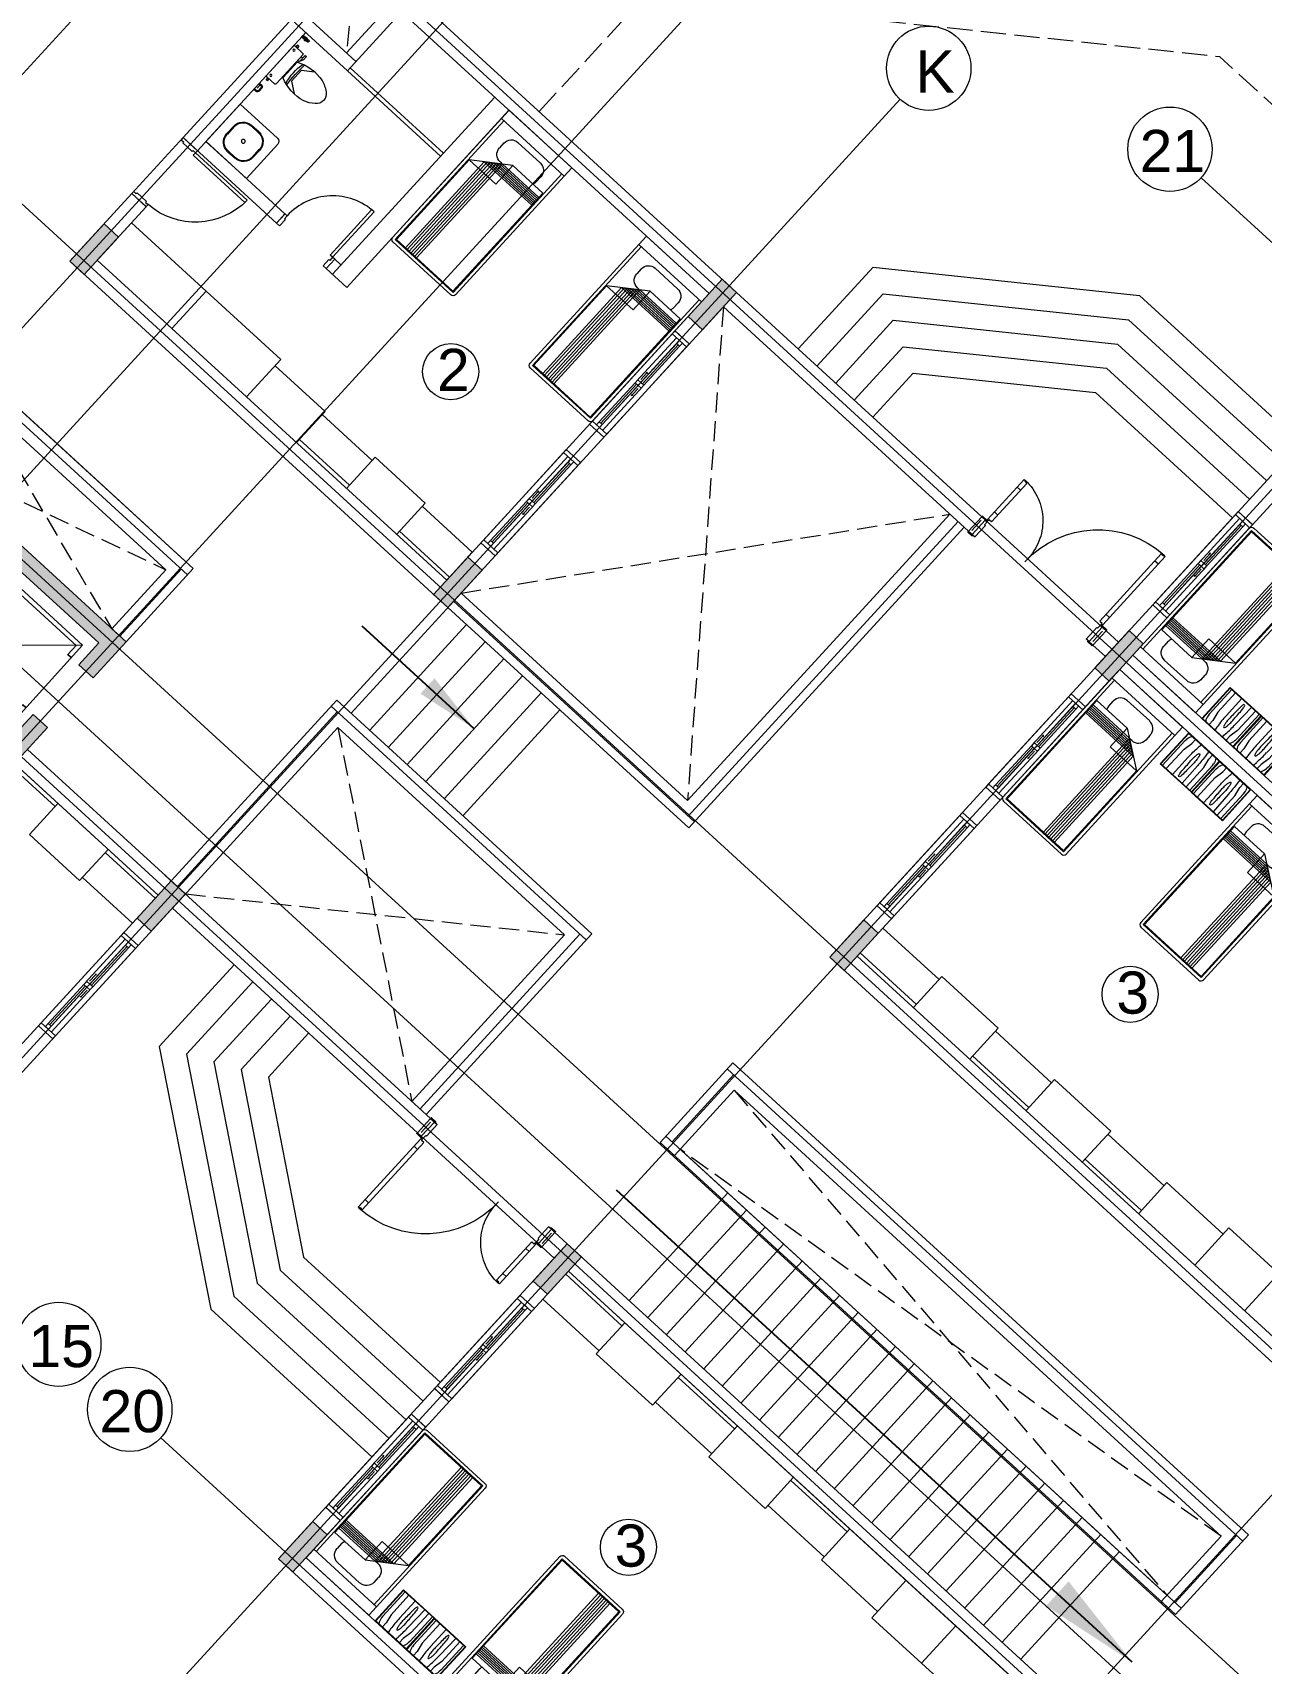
# Model space of a CAD drawing. Header units: metres. Extents: x 750 to 3116, y -341 to 1465.
# Drawn here: x 2729.03 to 2743.61, y 701.67 to 721.01 of the extents above; entities that cross this region are included whole.
import ezdxf
from ezdxf.enums import TextEntityAlignment as Align

# ---------------------------------------------------------------- set-up
doc = ezdxf.new("R2010")
doc.units = ezdxf.units.M
doc.linetypes.add('ACAD_ISO02W100', pattern=[15, 12, -3])
doc.linetypes.add('HIDDEN', pattern=[0.375, 0.25, -0.125])
for name, color, linetype, lineweight in [('A-Door', 254, 'Continuous', 5), ('Bathroom Door', 252, 'Continuous', 5), ('Bathroom fur', 252, 'Continuous', 5), ('Centre Line', 7, 'Continuous', 13), ('Column', 50, 'Continuous', 20), ('Cutout', 153, 'Continuous', 5), ('Door', 253, 'Continuous', 5), ('Furniture', 44, 'Continuous', 5), ('GUIDE LINE', 7, 'Continuous', 5), ('Hatch', 251, 'Continuous', 5), ('Hidden line', 251, 'Continuous', 5), ('Inverted beam', 252, 'Continuous', 5), ('Levels', 252, 'Continuous', 5), ('Railing', 190, 'Continuous', 5), ('Stiarcase', 180, 'Continuous', 5), ('Wall ext', 20, 'Continuous', 18), ('WINDOW', 33, 'Continuous', 5)]:
    doc.layers.add(name, color=color, linetype=linetype, lineweight=lineweight)
doc.layers.add('Text', color=7, linetype='Continuous')
doc.styles.get("Standard").update_dxf_attribs({"font": 'arial.ttf'})
doc.styles.add('TEXT-DET', font='simplex.shx', dxfattribs={"width": 0.7})
doc.dimstyles.new('ISO-25', dxfattribs={"dimtxt": 2, "dimasz": 2, "dimexe": 1.25, "dimexo": 0.625, "dimgap": 1.5, "dimtad": 1, "dimtxsty": 'Standard', "dimblk": 'DOT', "dimcen": 1.5, "dimadec": 0, "dimazin": 0, "dimtfac": 1, "dimtmove": 0, "dimatfit": 3, "dimfxl": 0, "dimarcsym": 0})

# ---------------------------------------------------------------- blocks, each defined once
blk = doc.blocks.new('Door 900')
at = {"layer": 'A-Door'}
for points in [[(29934124, 12198491), (29934164, 12198491), (29934164, 12198476), (29934239, 12198476), (29934314, 12198476), (29934314, 12198491), (29934354, 12198491), (29934354, 12198524), (29934239, 12198524), (29934124, 12198524)], [(29934164, 12197672), (29934314, 12197672), (29934314, 12197658), (29934354, 12197658), (29934354, 12197624), (29934239, 12197624), (29934124, 12197624), (29934124, 12197658), (29934164, 12197658)]]:
    blk.add_lwpolyline(points, close=True, dxfattribs=at)
blk.add_lwpolyline([(29935187, 12197658), (29934354, 12197658), (29934354, 12197698), (29935185, 12197698)], dxfattribs=at)
blk.add_arc((29934327, 12197631), 860, 1.7769, 88.2024, dxfattribs=at)
blk = doc.blocks.new('Door1')
at = {"layer": 'Bathroom Door'}
for p, q in [((1900.586, 444.886), (1899.856, 444.886)), ((1900.586, 444.846), (1899.857, 444.846))]:
    blk.add_line(p, q, dxfattribs=at)
for points in [[(1900.736, 444.921), (1900.586, 444.921), (1900.586, 444.886), (1900.636, 444.886), (1900.636, 444.871), (1900.736, 444.871), (1900.736, 444.921)], [(1900.586, 444.886), (1900.586, 444.846)], [(1900.736, 444.121), (1900.586, 444.121), (1900.586, 444.156), (1900.636, 444.156), (1900.636, 444.171), (1900.736, 444.171), (1900.736, 444.121)]]:
    blk.add_lwpolyline(points, dxfattribs=at)
blk.add_arc((1900.586, 444.886), 0.73, 180, 270, dxfattribs=at)
blk = doc.blocks.new('_Dot')
at = {"color": 0, "linetype": 'ByBlock', "lineweight": -2}
blk.add_line((-0.5, 0), (-1, 0), dxfattribs=at)
at = {"color": 0, "linetype": 'ByBlock', "const_width": 0.5}
blk.add_lwpolyline([(-0.25, 0, 1), (0.25, 0, 1)], format="xyb", close=True, dxfattribs=at)
blk = doc.blocks.new('lift1')
at = {"layer": 'Hatch', "transparency": 33554687}
h = blk.add_hatch(color=256, dxfattribs=at)
h.dxf.hatch_style = 1
h.paths.add_polyline_path([(29921053, 12204431), (29920354, 12203626), (29920180, 12203777), (29920729, 12204408), (29919333, 12205622), (29919104, 12205358), (29918930, 12205509), (29919310, 12205946)])
h.paths.add_polyline_path([(29920180, 12203777), (29920354, 12203626), (29919768, 12202951), (29918024, 12204467), (29918405, 12204905), (29918579, 12204754), (29918349, 12204489), (29919745, 12203276)])
at = {"lineweight": 5}
for p, q in [((29919536, 12203651), (29919330, 12205430)), ((29920333, 12204556), (29918533, 12204526)), ((29920311, 12204167), (29919926, 12203735)), ((29920353, 12204131), (29920272, 12204201)), ((29919968, 12203699), (29919886, 12203770))]:
    blk.add_line(p, q, dxfattribs=at)
for p, q in [((29919194, 12205280), (29919238, 12205241)), ((29918669, 12204676), (29918707, 12204643))]:
    blk.add_line(p, q)
for points in [[(29920333, 12204556), (29919330, 12205430), (29918533, 12204526), (29919536, 12203651)], [(29920182, 12204188), (29919887, 12203861), (29920056, 12203714), (29920350, 12204041)]]:
    blk.add_lwpolyline(points, close=True, dxfattribs=at)
blk.add_lwpolyline([(29918707, 12204643), (29918610, 12204531), (29919531, 12203728), (29920256, 12204550), (29919335, 12205353), (29919238, 12205241)], dxfattribs=at)
at = {"layer": 'Column'}
blk.add_lwpolyline([(29918930, 12205509), (29919310, 12205946), (29921053, 12204431), (29919768, 12202951), (29918024, 12204467), (29918405, 12204905), (29918579, 12204754), (29918349, 12204489), (29919745, 12203276), (29920729, 12204408), (29919333, 12205622), (29919104, 12205358), (29918930, 12205509)], dxfattribs=at)
blk = doc.blocks.new('Water Closet')
at = {"layer": 'Bathroom fur', "linetype": 'Continuous', "lineweight": -3}
for p, q in [((1886.331, 447.871), (1886.35, 447.871)), ((1886.331, 447.851), (1886.35, 447.851)), ((1886.364, 447.861), (1886.346, 447.861)), ((1886.364, 447.861), (1886.349, 447.87)), ((1886.364, 447.861), (1886.349, 447.853)), ((1886.364, 447.861), (1886.355, 447.877)), ((1886.364, 447.861), (1886.355, 447.846)), ((1886.364, 447.861), (1886.364, 447.879)), ((1886.364, 447.861), (1886.364, 447.879)), ((1886.364, 447.861), (1886.364, 447.879)), ((1886.364, 447.861), (1886.364, 447.879)), ((1886.364, 447.861), (1886.364, 447.879)), ((1886.364, 447.861), (1886.364, 447.879)), ((1886.364, 447.861), (1886.364, 447.879)), ((1886.364, 447.861), (1886.364, 447.879)), ((1886.364, 447.861), (1886.364, 447.879)), ((1886.364, 447.861), (1886.364, 447.879)), ((1886.364, 447.861), (1886.364, 447.879)), ((1886.364, 447.861), (1886.364, 447.879)), ((1886.364, 447.861), (1886.373, 447.877)), ((1886.364, 447.861), (1886.379, 447.87)), ((1886.364, 447.861), (1886.381, 447.861)), ((1886.364, 447.861), (1886.379, 447.853)), ((1886.364, 447.861), (1886.373, 447.846)), ((1886.364, 447.861), (1886.364, 447.844)), ((1886.378, 447.871), (1886.416, 447.871)), ((1886.378, 447.851), (1886.416, 447.851)), ((1886.416, 447.851), (1886.416, 447.871))]:
    blk.add_line(p, q, dxfattribs=at)
at = {"layer": 'Bathroom fur', "linetype": 'ByBlock'}
for p, q in [((1886.217, 447.662), (1886.217, 447.713)), ((1886.239, 447.713), (1886.217, 447.713)), ((1886.217, 447.662), (1886.232, 447.625)), ((1886.239, 447.608), (1886.239, 447.713)), ((1886.239, 447.666), (1886.264, 447.666)), ((1886.264, 447.23), (1886.264, 447.703)), ((1886.407, 447.713), (1886.274, 447.713)), ((1886.39, 447.724), (1886.365, 447.724)), ((1886.365, 447.724), (1886.365, 447.715)), ((1886.39, 447.715), (1886.365, 447.715)), ((1886.387, 447.744), (1886.368, 447.744)), ((1886.368, 447.744), (1886.368, 447.724)), ((1886.387, 447.744), (1886.387, 447.724)), ((1886.39, 447.724), (1886.39, 447.715)), ((1886.416, 447.23), (1886.416, 447.703)), ((1886.152, 447.554), (1886.027, 447.644)), ((1886.152, 447.379), (1886.152, 447.554)), ((1886.232, 447.625), (1886.239, 447.625)), ((1886.239, 447.608), (1886.264, 447.608)), ((1886.256, 447.343), (1886.256, 447.59)), ((1886.152, 447.379), (1886.027, 447.288)), ((1886.407, 447.22), (1886.274, 447.22)), ((1886.365, 447.208), (1886.365, 447.218)), ((1886.39, 447.218), (1886.365, 447.218)), ((1886.39, 447.208), (1886.365, 447.208)), ((1886.368, 447.189), (1886.368, 447.208)), ((1886.387, 447.189), (1886.368, 447.189)), ((1886.387, 447.189), (1886.387, 447.208)), ((1886.39, 447.208), (1886.39, 447.218))]:
    blk.add_line(p, q, dxfattribs=at)
at = {"layer": 'Bathroom fur'}
for p, q in [((1886.356, 447.031), (1886.356, 447.081)), ((1886.366, 447.031), (1886.366, 447.081)), ((1886.416, 447.106), (1886.381, 447.106)), ((1886.416, 447.096), (1886.381, 447.096)), ((1886.416, 447.016), (1886.381, 447.016)), ((1886.416, 447.006), (1886.381, 447.006))]:
    blk.add_line(p, q, dxfattribs=at)
at = {"layer": 'Bathroom fur', "linetype": 'Continuous', "lineweight": -3}
blk.add_circle((1886.364, 447.861), 0.0175, dxfattribs=at)
at = {"layer": 'Bathroom fur', "linetype": 'ByBlock'}
for centre in [(1886.378, 447.669), (1886.378, 447.264)]:
    blk.add_circle(centre, 0.0123, dxfattribs=at)
at = {"layer": 'Bathroom fur', "linetype": 'Continuous', "lineweight": -3}
blk.add_arc((1886.331, 447.861), 0.01, 90.002, 270, dxfattribs=at)
at = {"layer": 'Bathroom fur', "linetype": 'ByBlock'}
for centre, radius, start, end in [((1886.274, 447.703), 0.00987, 90, 180), ((1886.407, 447.703), 0.00987, 0, 90), ((1885.835, 447.467), 0.119, 126.3794, 233.6206), ((1886.035, 447.208), 0.446, 109.2942, 127.2549), ((1886.017, 447.095), 0.55, 64.2321, 103.6755), ((1884.672, 447.479), 1.501, 353.4552, 5.5271), ((1885.552, 447.472), 0.65, 345.9276, 13.0204), ((1886.041, 447.728), 0.451, 232.2382, 250.1051), ((1886.017, 447.838), 0.55, 256.3245, 295.7679), ((1886.274, 447.23), 0.00987, 180, 270), ((1886.407, 447.23), 0.00987, 270, 0)]:
    blk.add_arc(centre, radius, start, end, dxfattribs=at)
at = {"layer": 'Bathroom fur'}
for centre, radius, start, end in [((1886.381, 447.081), 0.025, 90, 180), ((1886.381, 447.081), 0.015, 90, 180), ((1886.381, 447.031), 0.025, 180, 270), ((1886.381, 447.031), 0.015, 180, 270)]:
    blk.add_arc(centre, radius, start, end, dxfattribs=at)
at = {"layer": 'Bathroom fur', "style": 'TEXT-DET', "width": 0.6}
blk.add_text('1', height=0.06, dxfattribs=at).set_placement((1886.394, 447.07), align=Align.MIDDLE)
blk = doc.blocks.new('Nightstand')
at = {"layer": 'Furniture'}
for p, q in [((1879.838, 464.54), (1879.838, 464.04)), ((1880.338, 464.54), (1879.838, 464.54)), ((1879.843, 464.535), (1879.843, 464.045)), ((1880.333, 464.535), (1879.843, 464.535)), ((1879.951, 464.469), (1879.951, 464.535)), ((1880.226, 464.469), (1880.226, 464.535)), ((1880.333, 464.045), (1880.333, 464.535)), ((1880.338, 464.04), (1880.338, 464.54)), ((1879.869, 464.442), (1879.871, 464.467)), ((1879.869, 464.045), (1879.869, 464.442)), ((1879.929, 464.358), (1879.951, 464.469)), ((1879.929, 464.045), (1879.929, 464.358)), ((1879.997, 464.32), (1879.991, 464.045)), ((1880.074, 464.444), (1880.068, 464.44)), ((1880.08, 464.44), (1880.074, 464.444)), ((1880.147, 464.32), (1880.147, 464.045)), ((1880.248, 464.358), (1880.226, 464.469)), ((1880.248, 464.045), (1880.248, 464.358)), ((1880.308, 464.442), (1880.305, 464.467)), ((1880.308, 464.045), (1880.308, 464.442)), ((1879.838, 464.04), (1880.338, 464.04)), ((1879.843, 464.045), (1880.333, 464.045)), ((1880.068, 464.081), (1880.074, 464.077)), ((1880.074, 464.077), (1880.08, 464.081))]:
    blk.add_line(p, q, dxfattribs=at)
for centre, radius, start, end in [((1880.021, 464.452), 0.15, 146.5657, 174.2856), ((1881.576, 464.32), 1.578, 174.0179, 180), ((1880.825, 464.399), 0.823, 170.5074, 174.0179), ((1879.315, 464.399), 0.828, 5.9821, 9.4446), ((1878.564, 464.32), 1.583, 0, 5.9821), ((1880.156, 464.452), 0.15, 5.7144, 33.4343), ((1880.715, 464.32), 0.664, 175.5997, 180), ((1880.715, 464.32), 0.664, 180, 184.4003), ((1880.395, 464.345), 0.343, 169.4757, 175.5997), ((1880.197, 464.382), 0.142, 155.8434, 169.4757), ((1879.951, 464.382), 0.142, 10.5243, 24.1566), ((1879.753, 464.345), 0.343, 4.4003, 10.5243), ((1879.433, 464.32), 0.664, 0, 4.4003), ((1879.433, 464.32), 0.664, 355.5997, 0), ((1886.298, 464.381), 6.246, 181.0259, 182.4606), ((1880.197, 464.139), 0.142, 190.5243, 204.1566), ((1879.951, 464.139), 0.142, 335.8434, 349.4757), ((1873.85, 464.381), 6.246, 357.5394, 358.9741)]:
    blk.add_arc(centre, radius, start, end, dxfattribs=at)
blk = doc.blocks.new('Bed')
at = {"layer": 'Furniture', "linetype": 'Continuous'}
for p, q in [((1878.327, 465.952), (1879.337, 465.952)), ((1878.327, 465.817), (1878.327, 465.952)), ((1879.337, 465.952), (1879.337, 465.817)), ((1879.337, 465.817), (1878.327, 465.817)), ((1878.327, 463.909), (1878.327, 465.817)), ((1878.367, 463.909), (1878.367, 465.817)), ((1878.642, 465.742), (1879.002, 465.742)), ((1879.297, 465.817), (1879.297, 463.909)), ((1879.337, 465.817), (1879.337, 463.909)), ((1878.377, 465.499), (1878.862, 465.499)), ((1878.377, 463.919), (1878.377, 465.499)), ((1878.525, 465.544), (1878.525, 465.624)), ((1878.862, 465.499), (1879.287, 465.199)), ((1878.862, 465.199), (1878.862, 465.499)), ((1879.12, 465.624), (1879.12, 465.544)), ((1878.962, 465.429), (1878.377, 465.429)), ((1878.992, 465.407), (1878.377, 465.407)), ((1879.022, 465.386), (1878.377, 465.386)), ((1879.052, 465.365), (1878.377, 465.365)), ((1879.082, 465.344), (1878.377, 465.344)), ((1879.112, 465.323), (1878.377, 465.323)), ((1879.142, 465.302), (1878.377, 465.302)), ((1878.962, 463.919), (1878.962, 465.429)), ((1879.002, 465.427), (1878.965, 465.427)), ((1878.992, 463.919), (1878.992, 465.407)), ((1879.022, 463.919), (1879.022, 465.386)), ((1879.052, 463.919), (1879.052, 465.365)), ((1879.082, 463.919), (1879.082, 465.344)), ((1879.112, 463.919), (1879.112, 465.323)), ((1879.142, 463.919), (1879.142, 465.302)), ((1879.287, 465.199), (1878.862, 465.199)), ((1879.287, 465.199), (1879.287, 463.919)), ((1879.297, 463.909), (1878.367, 463.909)), ((1879.287, 463.919), (1878.377, 463.919)), ((1879.297, 463.869), (1878.367, 463.869))]:
    blk.add_line(p, q, dxfattribs=at)
for centre, radius, start, end in [((1878.642, 465.624), 0.117, 90, 180), ((1879.002, 465.624), 0.117, 360, 90), ((1878.642, 465.544), 0.117, 180.0006, 202.5189), ((1879.002, 465.544), 0.117, 270, 0), ((1878.367, 463.909), 0.04, 180, 270), ((1879.297, 463.909), 0.04, 270, 0)]:
    blk.add_arc(centre, radius, start, end, dxfattribs=at)
blk = doc.blocks.new('Wash bashin')
at = {"layer": 'Bathroom fur', "ltscale": 0.35}
for p, q in [((1884.067, 437.333), (1884.067, 437.883)), ((1884.117, 437.933), (1884.717, 437.933)), ((1884.717, 437.333), (1884.717, 437.933)), ((1884.067, 437.333), (1884.717, 437.333))]:
    blk.add_line(p, q, dxfattribs=at)
at = {"layer": 'Bathroom fur'}
for p, q in [((1884.327, 437.838), (1884.447, 437.838)), ((1884.327, 437.83), (1884.447, 437.83)), ((1884.177, 437.568), (1884.177, 437.688)), ((1884.185, 437.568), (1884.185, 437.688)), ((1884.589, 437.688), (1884.589, 437.568)), ((1884.597, 437.688), (1884.597, 437.568)), ((1884.447, 437.426), (1884.327, 437.426)), ((1884.447, 437.418), (1884.327, 437.418))]:
    blk.add_line(p, q, dxfattribs=at)
blk.add_circle((1884.392, 437.633), 0.0225, dxfattribs=at)
at = {"layer": 'Bathroom fur', "ltscale": 0.35}
blk.add_arc((1884.117, 437.883), 0.05, 90, 180, dxfattribs=at)
at = {"layer": 'Bathroom fur'}
for centre, radius, start, end in [((1884.327, 437.688), 0.15, 90, 180), ((1884.327, 437.688), 0.142, 90, 180), ((1884.447, 437.688), 0.15, 0, 90), ((1884.447, 437.688), 0.142, 0, 90), ((1884.327, 437.568), 0.15, 180, 270), ((1884.327, 437.568), 0.142, 180, 270), ((1884.447, 437.568), 0.15, 270, 0), ((1884.447, 437.568), 0.142, 270, 0)]:
    blk.add_arc(centre, radius, start, end, dxfattribs=at)
blk = doc.blocks.new('main door 2000')
at = {"layer": 'Door'}
for p, q in [((11493531.395, 4446004.375), (11493531.56, 4446004.375)), ((11493530.698, 4446004.326), (11493530.694, 4446004.307)), ((11493530.694, 4446004.307), (11493530.707, 4446004.307)), ((11493531.337, 4446004.326), (11493530.698, 4446004.326)), ((11493530.707, 4446004.307), (11493530.707, 4446004.271)), ((11493530.707, 4446004.271), (11493531.328, 4446004.271)), ((11493530.818, 4446004.271), (11493530.818, 4446004.326)), ((11493531.218, 4446004.271), (11493531.218, 4446004.326)), ((11493531.328, 4446004.271), (11493531.328, 4446004.307)), ((11493531.328, 4446004.307), (11493531.341, 4446004.307)), ((11493531.341, 4446004.307), (11493531.337, 4446004.326)), ((11493531.363, 4446004.317), (11493531.342, 4446004.317)), ((11493531.352, 4446004.307), (11493531.352, 4446004.328)), ((11493531.593, 4446004.342), (11493531.363, 4446004.342)), ((11493531.363, 4446004.342), (11493531.363, 4446004.31)), ((11493531.408, 4446004.31), (11493531.363, 4446004.31)), ((11493531.408, 4446004.31), (11493531.408, 4446004.297)), ((11493531.408, 4446004.297), (11493531.593, 4446004.297)), ((11493531.593, 4446004.342), (11493531.593, 4446004.297)), ((11493530.239, 4446002.475), (11493530.236, 4446002.494)), ((11493530.236, 4446002.494), (11493530.249, 4446002.494)), ((11493531.337, 4446002.475), (11493530.239, 4446002.475)), ((11493530.249, 4446002.494), (11493530.249, 4446002.531)), ((11493530.249, 4446002.531), (11493531.328, 4446002.531)), ((11493530.359, 4446002.531), (11493530.359, 4446002.475)), ((11493531.218, 4446002.531), (11493531.218, 4446002.475)), ((11493531.328, 4446002.531), (11493531.328, 4446002.494)), ((11493531.328, 4446002.494), (11493531.341, 4446002.494)), ((11493531.341, 4446002.494), (11493531.337, 4446002.475)), ((11493531.363, 4446002.484), (11493531.342, 4446002.484)), ((11493531.352, 4446002.494), (11493531.352, 4446002.473)), ((11493531.408, 4446002.491), (11493531.363, 4446002.491)), ((11493531.363, 4446002.459), (11493531.363, 4446002.491)), ((11493531.593, 4446002.459), (11493531.363, 4446002.459)), ((11493531.395, 4446002.427), (11493531.56, 4446002.427)), ((11493531.408, 4446002.491), (11493531.408, 4446002.504)), ((11493531.408, 4446002.504), (11493531.593, 4446002.504)), ((11493531.593, 4446002.459), (11493531.593, 4446002.504))]:
    blk.add_line(p, q, dxfattribs=at)
for points in [[(11493531.356, 4446004.397), (11493531.363, 4446004.397), (11493531.363, 4446004.326), (11493531.356, 4446004.326, -0.414214), (11493531.35, 4446004.332), (11493531.35, 4446004.391, -0.414214)], [(11493531.599, 4446004.397), (11493531.593, 4446004.397), (11493531.593, 4446004.326), (11493531.599, 4446004.326, 0.414214), (11493531.606, 4446004.332), (11493531.606, 4446004.391, 0.414214)], [(11493531.356, 4446002.397), (11493531.363, 4446002.397), (11493531.363, 4446002.475), (11493531.356, 4446002.475, 0.414214), (11493531.35, 4446002.469), (11493531.35, 4446002.404, 0.414214)], [(11493531.599, 4446002.397), (11493531.593, 4446002.397), (11493531.593, 4446002.475), (11493531.599, 4446002.475, -0.414214), (11493531.606, 4446002.469), (11493531.606, 4446002.404, -0.414214)]]:
    blk.add_lwpolyline(points, format="xyb", close=True, dxfattribs=at)
for centre, radius in [((11493531.352, 4446004.317), 0.00779), ((11493531.352, 4446004.317), 0.00519), ((11493531.352, 4446002.484), 0.00779), ((11493531.352, 4446002.484), 0.00519)]:
    blk.add_circle(centre, radius, dxfattribs=at)
at = {"layer": 'Door', "linetype": 'HIDDEN', "ltscale": 10}
for centre, radius, start, end in [((11493531.352, 4446004.317), 0.658, 180.9048, 271.8297), ((11493531.411, 4446002.485), 1.175, 90.1312, 179.5493)]:
    blk.add_arc(centre, radius, start, end, dxfattribs=at)
blk = doc.blocks.new('WINODO1')
at = {"layer": 'WINDOW', "linetype": 'Continuous'}
for p, q in [((2471212540, 936769700), (2471212491, 936769700)), ((2471212491, 936769700), (2471212491, 936769470)), ((2471212540, 936769700), (2471212540, 936769470)), ((2471213991, 936769700), (2471213943, 936769700)), ((2471213943, 936769700), (2471213943, 936769470)), ((2471213991, 936769700), (2471213991, 936769470)), ((2471212540, 936769470), (2471212491, 936769470)), ((2471213991, 936769470), (2471213943, 936769470))]:
    blk.add_line(p, q, dxfattribs=at)
at = {"layer": 'WINDOW'}
for p, q in [((2471212540, 936769700), (2471213943, 936769700)), ((2471213241, 936769537), (2471212540, 936769537)), ((2471212588, 936769633), (2471213217, 936769633)), ((2471212588, 936769585), (2471213217, 936769585)), ((2471213193, 936769561), (2471213089, 936769561)), ((2471213241, 936769633), (2471213943, 936769633)), ((2471213266, 936769585), (2471213895, 936769585)), ((2471213266, 936769537), (2471213895, 936769537)), ((2471213290, 936769609), (2471213394, 936769609)), ((2471212540, 936769470), (2471213943, 936769470))]:
    blk.add_line(p, q, dxfattribs=at)
at = {"layer": 'WINDOW', "color": 4}
blk.add_line((2471212588, 936769609), (2471213217, 936769609), dxfattribs=at)
at = {"layer": 'WINDOW', "color": 4, "true_color": 0x1fffff}
blk.add_line((2471213266, 936769561), (2471213895, 936769561), dxfattribs=at)
at = {"layer": 'WINDOW'}
for points in [[(2471212540, 936769585), (2471212588, 936769585), (2471212588, 936769633), (2471212540, 936769633)], [(2471213076, 936769561), (2471213089, 936769568), (2471213089, 936769554)], [(2471213217, 936769585), (2471213266, 936769585), (2471213266, 936769633), (2471213217, 936769633)], [(2471213217, 936769537), (2471213266, 936769537), (2471213266, 936769585), (2471213217, 936769585)], [(2471213406, 936769609), (2471213394, 936769616), (2471213394, 936769602)], [(2471213895, 936769537), (2471213943, 936769537), (2471213943, 936769585), (2471213895, 936769585)]]:
    blk.add_lwpolyline(points, close=True, dxfattribs=at)

msp = doc.modelspace()

# ---------------------------------------------------------------- hatches: boundary and pattern name
at = {"layer": 'Hatch', "transparency": 33554687}
h = msp.add_hatch(color=256, dxfattribs=at)
h.dxf.hatch_style = 1
h.paths.add_polyline_path([(2747.549, 695.997), (2747.38, 696.153), (2747.221, 695.979), (2747.13, 695.88), (2746.974, 695.71), (2747.144, 695.555)])
h.paths.add_polyline_path([(2750.693, 699.429), (2750.523, 699.585), (2750.118, 699.142), (2750.288, 698.987)])
h.paths.add_polyline_path([(2753.962, 702.998), (2753.792, 703.153), (2753.758, 703.116), (2753.667, 703.017), (2753.387, 702.711), (2753.556, 702.555)])
h.paths.add_polyline_path([(2757.23, 706.566), (2757.061, 706.722), (2756.655, 706.279), (2756.825, 706.124)])
h.paths.add_polyline_path([(2760.499, 710.135), (2760.329, 710.29), (2759.924, 709.848), (2760.094, 709.692)])
h.paths.add_polyline_path([(2763.2, 713.972), (2763.045, 713.803), (2763.487, 713.397), (2763.643, 713.567)])
h.paths.add_polyline_path([(2759.159, 717.674), (2759.004, 717.504), (2759.446, 717.099), (2759.602, 717.268)])
h.paths.add_polyline_path([(2755.891, 714.105), (2755.735, 713.936), (2755.846, 713.834), (2756.178, 713.53), (2756.333, 713.7)])
h.paths.add_polyline_path([(2754.121, 715.726), (2753.965, 715.557), (2754.408, 715.151), (2754.563, 715.321)])
h.paths.add_polyline_path([(2752.916, 710.518), (2752.747, 710.673), (2752.342, 710.231), (2752.511, 710.075)])
h.paths.add_polyline_path([(2751.42, 711.889), (2751.25, 712.044), (2750.845, 711.602), (2751.014, 711.446)])
h.paths.add_polyline_path([(2749.353, 706.968), (2749.198, 706.799), (2749.308, 706.697), (2749.64, 706.393), (2749.796, 706.563)])
h.paths.add_polyline_path([(2747.915, 708.285), (2747.583, 708.589), (2747.428, 708.42), (2747.871, 708.014), (2748.026, 708.184)])
h.paths.add_polyline_path([(2746.379, 703.381), (2746.209, 703.536), (2745.804, 703.094), (2745.974, 702.938)])
h.paths.add_polyline_path([(2745.007, 704.888), (2744.837, 705.044), (2744.432, 704.601), (2744.602, 704.446)])
h.paths.add_polyline_path([(2742.816, 699.831), (2742.66, 699.661), (2743.103, 699.256), (2743.258, 699.426)])
h.paths.add_polyline_path([(2741.488, 701.047), (2741.319, 701.202), (2740.914, 700.76), (2741.083, 700.604)])
h.paths.add_polyline_path([(2738.109, 697.58), (2737.777, 697.884), (2737.622, 697.714), (2738.064, 697.309), (2738.22, 697.478)])
h.paths.add_polyline_path([(2732.526, 703.195), (2732.357, 703.351), (2731.951, 702.908), (2732.121, 702.753)])
h.paths.add_polyline_path([(2735.545, 706.491), (2735.375, 706.646), (2734.97, 706.204), (2735.14, 706.049)])
h.paths.add_polyline_path([(2739.064, 710.332), (2738.894, 710.488), (2738.489, 710.045), (2738.658, 709.89)])
h.paths.add_polyline_path([(2742.207, 713.764), (2742.038, 713.92), (2741.632, 713.477), (2741.802, 713.322), (2741.836, 713.359), (2741.927, 713.458)])
h.paths.add_polyline_path([(2745.476, 717.333), (2745.306, 717.488), (2744.901, 717.046), (2745.071, 716.891)])
h.paths.add_polyline_path([(2748.373, 720.496), (2748.464, 720.596), (2748.62, 720.765), (2748.45, 720.92), (2748.045, 720.478), (2748.214, 720.323)])
h.paths.add_polyline_path([(2737.383, 717.933), (2737.213, 718.088), (2736.808, 717.646), (2736.978, 717.49)])
h.paths.add_polyline_path([(2732.899, 722.039), (2732.744, 721.87), (2732.855, 721.769), (2733.186, 721.465), (2733.342, 721.634)])
h.paths.add_polyline_path([(2730.05, 718.588), (2729.881, 718.744), (2729.475, 718.301), (2729.645, 718.146)])
h.paths.add_polyline_path([(2734.364, 714.637), (2734.194, 714.792), (2733.789, 714.35), (2733.959, 714.195)])
h.paths.add_polyline_path([(2730.845, 710.796), (2730.676, 710.951), (2730.271, 710.509), (2730.44, 710.353)])
h.paths.add_polyline_path([(2726.362, 714.902), (2726.207, 714.733), (2726.649, 714.328), (2726.804, 714.497)])
h.paths.add_polyline_path([(2727.702, 707.364), (2727.532, 707.519), (2727.498, 707.482), (2727.407, 707.382), (2727.127, 707.076), (2727.296, 706.921)])
h.paths.add_polyline_path([(2723.093, 711.334), (2722.938, 711.164), (2723.049, 711.063), (2723.38, 710.759), (2723.536, 710.929)])
h.paths.add_polyline_path([(2721.323, 712.955), (2721.168, 712.785), (2721.611, 712.38), (2721.766, 712.55), (2721.655, 712.651)])
h.paths.add_polyline_path([(2724.592, 716.523), (2724.437, 716.354), (2724.879, 715.949), (2725.035, 716.118)])
h.paths.add_polyline_path([(2727.861, 720.092), (2727.706, 719.922), (2728.148, 719.517), (2728.303, 719.687)])
h.paths.add_polyline_path([(2723.492, 724.094), (2723.336, 723.924), (2723.779, 723.519), (2723.934, 723.689)])
h.paths.add_polyline_path([(2720.518, 720.507), (2720.348, 720.662), (2719.943, 720.219), (2720.112, 720.064)])
h.paths.add_polyline_path([(2717.249, 716.938), (2717.079, 717.093), (2716.674, 716.651), (2716.844, 716.496)])
h.paths.add_polyline_path([(2714.105, 713.506), (2713.936, 713.661), (2713.53, 713.219), (2713.7, 713.063)])
h.paths.add_polyline_path([(2718.747, 709.254), (2718.578, 709.409), (2718.172, 708.967), (2718.342, 708.812)])
h.paths.add_polyline_path([(2720.119, 707.746), (2719.95, 707.902), (2719.544, 707.459), (2719.714, 707.304)])
h.paths.add_polyline_path([(2724.433, 703.795), (2724.263, 703.95), (2723.858, 703.508), (2724.028, 703.353)])
h.paths.add_polyline_path([(2721.289, 700.363), (2721.12, 700.518), (2720.714, 700.076), (2720.884, 699.92)])
h.paths.add_polyline_path([(2716.556, 704.197), (2716.401, 704.027), (2716.843, 703.622), (2716.998, 703.792)])
h.paths.add_polyline_path([(2714.786, 705.818), (2714.631, 705.648), (2715.073, 705.243), (2715.229, 705.413)])
h.paths.add_polyline_path([(2710.417, 709.82), (2710.262, 709.65), (2710.704, 709.245), (2710.859, 709.415)])
h.paths.add_polyline_path([(2711.517, 702.249), (2711.362, 702.08), (2711.804, 701.674), (2711.96, 701.844)])
h.paths.add_polyline_path([(2708.941, 698.548), (2708.771, 698.704), (2708.366, 698.261), (2708.536, 698.106)])
h.paths.add_polyline_path([(2704.299, 702.8), (2704.129, 702.956), (2703.724, 702.513), (2703.894, 702.358)])
h.paths.add_polyline_path([(2706.198, 714.187), (2706.028, 714.342), (2705.869, 714.169), (2705.778, 714.069), (2705.623, 713.899), (2705.792, 713.744)])
h.paths.add_polyline_path([(2709.216, 717.482), (2709.047, 717.638), (2708.641, 717.195), (2708.811, 717.04)])
h.paths.add_polyline_path([(2704.903, 721.434), (2704.733, 721.589), (2704.328, 721.147), (2704.497, 720.991)])
h.paths.add_polyline_path([(2701.464, 718.02), (2701.309, 717.851), (2701.751, 717.446), (2701.907, 717.615)])
h.paths.add_polyline_path([(2703.406, 722.805), (2703.236, 722.96), (2702.831, 722.518), (2703, 722.362)])
h.paths.add_polyline_path([(2697.462, 728.249), (2697.292, 728.404), (2696.887, 727.962), (2697.057, 727.806)])
h.paths.add_polyline_path([(2694.318, 724.817), (2694.149, 724.972), (2693.743, 724.53), (2693.913, 724.374)])
h.paths.add_polyline_path([(2699.694, 719.642), (2699.539, 719.472), (2699.982, 719.067), (2700.137, 719.236)])
h.paths.add_polyline_path([(2696.993, 715.804), (2696.824, 715.959), (2696.418, 715.517), (2696.588, 715.362)])
h.paths.add_polyline_path([(2691.05, 721.248), (2690.88, 721.404), (2690.475, 720.961), (2690.644, 720.806)])
h.paths.add_polyline_path([(2687.781, 717.68), (2687.611, 717.835), (2687.206, 717.393), (2687.376, 717.237)])
h.paths.add_polyline_path([(2693.599, 712.099), (2693.157, 712.504), (2693.002, 712.335), (2693.444, 711.93)])
h.paths.add_polyline_path([(2695.369, 710.478), (2694.927, 710.883), (2694.771, 710.714), (2695.214, 710.309)])
h.paths.add_polyline_path([(2698.196, 714.452), (2698.04, 714.282), (2698.483, 713.877), (2698.638, 714.047)])
h.paths.add_polyline_path([(2702.679, 710.345), (2702.509, 710.501), (2702.104, 710.058), (2702.274, 709.903)])
h.paths.add_polyline_path([(2699.535, 706.913), (2699.366, 707.068), (2698.96, 706.626), (2699.13, 706.471)])
h.paths.add_polyline_path([(2696.266, 703.345), (2696.097, 703.5), (2695.692, 703.057), (2695.861, 702.902)])
h.paths.add_polyline_path([(2691.953, 707.296), (2691.783, 707.451), (2691.378, 707.009), (2691.547, 706.853)])
h.paths.add_polyline_path([(2690.456, 708.667), (2690.286, 708.822), (2689.881, 708.38), (2690.05, 708.225)])
h.paths.add_polyline_path([(2684.512, 714.111), (2684.343, 714.267), (2683.937, 713.824), (2684.107, 713.669)])
h.paths.add_polyline_path([(2681.244, 710.543), (2681.074, 710.698), (2680.669, 710.256), (2680.838, 710.1)])
h.paths.add_polyline_path([(2686.62, 705.367), (2686.464, 705.198), (2686.907, 704.793), (2687.062, 704.962)])
h.paths.add_polyline_path([(2688.389, 703.746), (2688.234, 703.577), (2688.676, 703.171), (2688.832, 703.341)])
h.paths.add_polyline_path([(2684.043, 701.666), (2683.874, 701.822), (2683.468, 701.379), (2683.638, 701.224)])
h.paths.add_polyline_path([(2678.1, 707.111), (2677.93, 707.266), (2677.525, 706.823), (2677.695, 706.668)])
h.paths.add_polyline_path([(2693.123, 699.912), (2692.953, 700.068), (2692.794, 699.894), (2692.703, 699.795), (2692.548, 699.625), (2692.717, 699.47)])
h.paths.add_polyline_path([(2663.118, 701.878), (2662.948, 702.033), (2662.543, 701.59), (2662.713, 701.435)])
h.paths.add_polyline_path([(2667.661, 706.85), (2667.491, 707.005), (2667.086, 706.562), (2667.256, 706.407)])
h.paths.add_polyline_path([(2672.207, 711.826), (2672.037, 711.981), (2671.633, 711.538), (2671.803, 711.383)])
h.paths.add_polyline_path([(2676.629, 716.665), (2676.186, 717.07), (2676.031, 716.9), (2676.474, 716.495)])
h.paths.add_polyline_path([(2680.658, 721.964), (2680.503, 721.795), (2680.946, 721.39), (2681.101, 721.56)])
h.paths.add_polyline_path([(2670.309, 722.69), (2670.139, 722.845), (2669.734, 722.402), (2669.904, 722.247)])
h.paths.add_polyline_path([(2665.762, 717.714), (2665.593, 717.87), (2665.188, 717.427), (2665.358, 717.272)])
h.paths.add_polyline_path([(2661.216, 712.739), (2661.046, 712.894), (2660.641, 712.451), (2660.811, 712.296)])
h.paths.add_polyline_path([(2658.899, 710.203), (2658.585, 710.49), (2658.585, 710.49), (2658.57, 710.503), (2658.456, 710.608), (2658.301, 710.438), (2658.744, 710.033)])
h.paths.add_polyline_path([(2656.67, 707.763), (2656.5, 707.918), (2656.095, 707.475), (2656.265, 707.32)])
h.paths.add_polyline_path([(2653.471, 715.163), (2653.315, 714.993), (2653.315, 714.993), (2653.758, 714.588), (2653.914, 714.758)])
h.paths.add_polyline_path([(2655.957, 717.544), (2655.788, 717.699), (2655.383, 717.256), (2655.553, 717.101)])
h.paths.add_polyline_path([(2660.504, 722.519), (2660.334, 722.674), (2659.929, 722.231), (2660.099, 722.076)])
h.paths.add_polyline_path([(2665.05, 727.495), (2664.88, 727.65), (2664.476, 727.207), (2664.645, 727.052)])
h.paths.add_polyline_path([(2669.228, 732.408), (2669.072, 732.238), (2669.515, 731.834), (2669.671, 732.003)])

# ---------------------------------------------------------------- linework, layer by layer
at = {"layer": 'Bathroom fur'}
for p, q in [((2732.766, 720.561), (2733.872, 719.548)), ((2732.8, 720.598), (2733.906, 719.585))]:
    msp.add_line(p, q, dxfattribs=at)
at = {"layer": 'Centre Line', "color": 30, "true_color": 0xf26722}
for p, q in [((2755.971, 700.75), (2724.471, 729.604)), ((2753.83, 726.624), (2730.01, 700.618)), ((2752.702, 697.182), (2721.202, 726.036)), ((2733.514, 725.545), (2706.425, 695.971)), ((2735.011, 724.174), (2707.922, 694.6)), ((2750.602, 694.889), (2719.102, 723.743)), ((2735.918, 723.343), (2708.829, 693.769)), ((2749.434, 693.613), (2717.933, 722.467)), ((2737.451, 721.938), (2710.362, 692.365)), ((2759.774, 721.179), (2735.953, 695.174)), ((2739.324, 720.223), (2712.235, 690.649)), ((2759.24, 704.319), (2742.892, 719.293)), ((2746.165, 690.045), (2730.554, 704.344))]:
    msp.add_line(p, q, dxfattribs=at)
at = {"layer": 'Centre Line', "color": 3, "true_color": 0x1fff1f}
msp.add_lwpolyline([(2661.943, 737.459), (2683.947, 717.303), (2690.108, 724.026), (2713.699, 702.418), (2726.141, 716.004), (2748.854, 695.201)], dxfattribs=at)
at = {"layer": 'Centre Line', "color": 30, "true_color": 0xf26722}
for centre in [(2739.662, 720.591), (2742.523, 719.631), (2729.343, 705.454), (2730.185, 704.682)]:
    msp.add_circle(centre, 0.5, dxfattribs=at)
at = {"layer": 'Column'}
for points in [[(2729.475, 718.301), (2729.881, 718.744), (2730.05, 718.588), (2729.645, 718.146), (2729.475, 718.301)], [(2736.808, 717.646), (2737.213, 718.088), (2737.383, 717.933), (2736.978, 717.49), (2736.808, 717.646)], [(2733.789, 714.35), (2734.194, 714.792), (2734.364, 714.637), (2733.959, 714.195), (2733.789, 714.35)], [(2741.632, 713.477), (2742.038, 713.92), (2742.207, 713.764), (2741.802, 713.322), (2741.632, 713.477)], [(2730.271, 710.509), (2730.676, 710.951), (2730.845, 710.796), (2730.44, 710.353), (2730.271, 710.509)], [(2738.489, 710.045), (2738.894, 710.488), (2739.064, 710.332), (2738.658, 709.89), (2738.489, 710.045)], [(2734.97, 706.204), (2735.375, 706.646), (2735.545, 706.491), (2735.14, 706.049), (2734.97, 706.204)], [(2731.951, 702.908), (2732.357, 703.351), (2732.526, 703.195), (2732.121, 702.753), (2731.951, 702.908)]]:
    msp.add_lwpolyline(points, dxfattribs=at)
at = {"layer": 'Cutout', "linetype": 'ACAD_ISO02W100', "ltscale": 0.02}
for p, q in [((2732.855, 721.769), (2732.757, 720.773)), ((2737.227, 717.763), (2736.801, 711.903)), ((2728.341, 716.723), (2729.971, 713.942)), ((2727.7, 716.023), (2730.613, 714.642)), ((2734.114, 714.364), (2739.914, 715.302)), ((2732.655, 712.771), (2733.532, 708.335)), ((2730.845, 710.796), (2735.342, 710.311)), ((2737.355, 708.467), (2742.487, 702.478)), ((2743.129, 703.178), (2736.713, 707.767))]:
    msp.add_line(p, q, dxfattribs=at)
at = {"layer": 'Furniture'}
msp.add_line((2730.206, 718.758), (2731.975, 717.137), dxfattribs=at)
for points in [[(2733.944, 714.52), (2729.8, 718.316), (2730.206, 718.758)], [(2731.09, 717.947), (2730.685, 717.505)], [(2731.975, 717.137), (2731.57, 716.695)], [(2731.908, 717.063), (2732.501, 716.519), (2732.164, 716.151)], [(2732.468, 716.483), (2733.061, 715.939)], [(2732.164, 716.151), (2732.197, 716.188), (2732.791, 715.644)], [(2732.757, 715.607), (2733.095, 715.976), (2733.689, 715.432), (2733.351, 715.063)], [(2733.655, 715.395), (2734.248, 714.851), (2733.944, 714.52)], [(2733.385, 715.1), (2733.978, 714.556)], [(2730.52, 710.781), (2726.376, 714.577), (2725.971, 714.135)], [(2728.706, 712.376), (2729.299, 711.832)], [(2729.333, 711.869), (2728.995, 711.5), (2729.589, 710.956), (2729.927, 711.325)], [(2729.893, 711.288), (2730.487, 710.745), (2730.52, 710.781)], [(2729.623, 710.993), (2730.216, 710.45), (2730.52, 710.781)], [(2739.785, 709.78), (2739.118, 710.391), (2738.814, 710.06), (2744.588, 704.771)], [(2739.515, 709.485), (2738.847, 710.096), (2738.814, 710.06)], [(2740.148, 708.837), (2740.486, 709.206), (2739.819, 709.817), (2739.481, 709.448)], [(2741.12, 708.557), (2740.452, 709.169)], [(2740.849, 708.263), (2740.182, 708.874)], [(2741.483, 707.614), (2741.821, 707.983), (2741.153, 708.594), (2740.816, 708.226)], [(2742.454, 707.335), (2741.787, 707.946)], [(2742.184, 707.04), (2741.517, 707.651), (2741.483, 707.614)], [(2743.155, 706.761), (2742.488, 707.372), (2742.15, 707.003)], [(2742.818, 706.392), (2743.223, 706.834), (2744.993, 705.213)], [(2735.753, 705.378), (2735.086, 705.99), (2735.39, 706.321)], [(2735.39, 706.321), (2741.163, 701.033)], [(2736.057, 705.71), (2736.023, 705.673), (2735.356, 706.285)], [(2743.408, 705.851), (2743.813, 706.294)], [(2736.724, 705.099), (2736.387, 704.73), (2735.719, 705.341), (2736.057, 705.71)], [(2737.358, 704.451), (2736.691, 705.062)], [(2737.088, 704.156), (2736.42, 704.767)], [(2738.059, 703.876), (2737.721, 703.508), (2737.054, 704.119), (2737.392, 704.488)], [(2738.693, 703.228), (2738.025, 703.839)], [(2738.422, 702.933), (2737.755, 703.544)], [(2739.056, 702.285), (2738.389, 702.896), (2738.726, 703.265)], [(2739.394, 702.654), (2738.988, 702.211), (2740.758, 700.59)], [(2739.984, 702.113), (2739.578, 701.671)]]:
    msp.add_lwpolyline(points, dxfattribs=at)
at = {"layer": 'GUIDE LINE'}
for centre in [(2733.992, 716.992), (2742.051, 709.606), (2736.1, 703.046)]:
    msp.add_circle(centre, 0.333, dxfattribs=at)
at = {"layer": 'Hidden line', "linetype": 'ACAD_ISO02W100', "ltscale": 0.025}
for p, q in [((2735.041, 720.077), (2736.302, 721.453)), ((2736.302, 721.453), (2743.112, 720.731)), ((2745.924, 718.162), (2743.112, 720.731))]:
    msp.add_line(p, q, dxfattribs=at)
at = {"layer": 'Hidden line'}
msp.add_line((2730.211, 719.104), (2730.819, 719.768), dxfattribs=at)
at = {"layer": 'Inverted beam'}
for p, q in [((2737.383, 717.933), (2740.29, 715.269)), ((2737.227, 717.763), (2740.135, 715.1)), ((2740.135, 715.1), (2740.29, 715.269)), ((2732.81, 712.941), (2734.114, 714.364)), ((2733.032, 712.738), (2734.18, 713.992)), ((2733.253, 712.536), (2734.401, 713.789)), ((2733.474, 712.333), (2734.622, 713.587)), ((2733.695, 712.13), (2734.844, 713.384)), ((2733.917, 711.928), (2735.065, 713.181)), ((2734.138, 711.725), (2735.286, 712.979)), ((2733.753, 708.132), (2730.602, 711.019)), ((2733.598, 707.963), (2733.753, 708.132))]:
    msp.add_line(p, q, dxfattribs=at)
for points in [[(2728.497, 716.892), (2726.532, 714.747), (2726.362, 714.902), (2728.327, 717.048), (2730.937, 714.657)], [(2730.937, 714.657), (2730.141, 713.787), (2729.971, 713.942), (2730.613, 714.642), (2728.341, 716.723)], [(2739.914, 715.302), (2736.801, 711.903), (2734.114, 714.364)], [(2733.959, 714.195), (2736.815, 711.579), (2740.083, 715.147)], [(2730.676, 710.951), (2732.641, 713.096), (2735.667, 710.325), (2733.701, 708.18)], [(2732.655, 712.771), (2730.69, 710.626), (2735.073, 706.612)], [(2733.532, 708.335), (2735.342, 710.311), (2732.655, 712.771)], [(2736.476, 707.848), (2736.646, 707.693), (2737.355, 708.467), (2743.129, 703.178), (2742.42, 702.404), (2742.589, 702.249), (2743.454, 703.192), (2737.34, 708.792), (2736.476, 707.848)]]:
    msp.add_lwpolyline(points, dxfattribs=at)
at = {"layer": 'Levels'}
msp.add_line((2740.29, 715.269), (2741.765, 713.918), dxfattribs=at)
for points in [[(2738.115, 717.262), (2739.003, 718.231), (2742.161, 717.896), (2744.074, 716.143)], [(2738.336, 717.059), (2739.122, 717.917), (2742.031, 717.608), (2743.872, 715.922)], [(2738.558, 716.857), (2739.241, 717.602), (2741.901, 717.32), (2743.669, 715.701)], [(2738.779, 716.654), (2739.359, 717.288), (2741.771, 717.032), (2743.466, 715.479)], [(2739, 716.451), (2739.478, 716.974), (2741.641, 716.744), (2743.264, 715.258)], [(2731.422, 709.955), (2730.535, 708.986), (2731.145, 705.87), (2733.059, 704.117)], [(2731.644, 709.753), (2730.858, 708.895), (2731.42, 706.024), (2733.261, 704.338)], [(2731.865, 709.55), (2731.182, 708.804), (2731.696, 706.179), (2733.464, 704.559)], [(2732.086, 709.347), (2731.505, 708.713), (2731.971, 706.333), (2733.666, 704.781)], [(2732.307, 709.145), (2731.829, 708.622), (2732.247, 706.488), (2733.869, 705.002)]]:
    msp.add_lwpolyline(points, dxfattribs=at)
at = {"layer": 'Railing'}
for p, q in [((2730.937, 714.657), (2728.327, 717.048)), ((2730.87, 714.583), (2728.333, 716.906)), ((2740.01, 715.215), (2736.809, 711.72)), ((2740.083, 715.147), (2736.815, 711.579)), ((2730.067, 713.855), (2730.796, 714.65)), ((2730.141, 713.787), (2730.937, 714.657)), ((2734.026, 714.268), (2736.882, 711.652)), ((2733.959, 714.195), (2736.815, 711.579)), ((2730.676, 710.951), (2732.641, 713.096)), ((2735.667, 710.325), (2732.641, 713.096)), ((2730.75, 710.883), (2732.647, 712.955)), ((2735.599, 710.251), (2732.573, 713.023)), ((2733.628, 708.247), (2735.525, 710.319)), ((2733.701, 708.18), (2735.667, 710.325)), ((2736.476, 707.848), (2737.34, 708.792)), ((2736.618, 707.854), (2737.347, 708.65)), ((2743.386, 703.118), (2737.273, 708.718)), ((2743.454, 703.192), (2737.34, 708.792)), ((2736.476, 707.848), (2742.589, 702.249)), ((2736.544, 707.922), (2742.657, 702.323)), ((2742.583, 702.39), (2743.312, 703.186)), ((2742.589, 702.249), (2743.454, 703.192))]:
    msp.add_line(p, q, dxfattribs=at)
at = {"layer": 'Stiarcase'}
for p, q in [((2737.278, 707.25), (2736.109, 705.974)), ((2737.499, 707.047), (2736.33, 705.772)), ((2737.72, 706.845), (2736.552, 705.569)), ((2737.941, 706.642), (2736.773, 705.366)), ((2738.162, 706.439), (2736.994, 705.164)), ((2738.384, 706.237), (2737.215, 704.961)), ((2738.605, 706.034), (2737.436, 704.758)), ((2738.826, 705.832), (2737.658, 704.556)), ((2739.047, 705.629), (2737.879, 704.353)), ((2739.269, 705.426), (2738.1, 704.151)), ((2739.49, 705.224), (2738.321, 703.948))]:
    msp.add_line(p, q, dxfattribs=at)
at = {"layer": 'Stiarcase', "ltscale": 40}
msp.add_line((2739.711, 705.021), (2738.543, 703.745), dxfattribs=at)
at = {"layer": 'Stiarcase', "linetype": 'ACAD_ISO02W100', "ltscale": 40}
for p, q in [((2739.932, 704.818), (2738.764, 703.543)), ((2740.153, 704.616), (2738.985, 703.34)), ((2740.375, 704.413), (2739.206, 703.137)), ((2740.596, 704.21), (2739.427, 702.935)), ((2740.817, 704.008), (2739.649, 702.732)), ((2741.038, 703.805), (2739.87, 702.529)), ((2741.26, 703.603), (2740.091, 702.327)), ((2741.481, 703.4), (2740.312, 702.124)), ((2741.702, 703.197), (2740.534, 701.922)), ((2741.923, 702.995), (2740.755, 701.719))]:
    msp.add_line(p, q, dxfattribs=at)
at = {"layer": 'Wall ext'}
for p, q in [((2732.899, 722.039), (2737.383, 717.933)), ((2732.744, 721.87), (2737.058, 717.918)), ((2730.819, 719.768), (2732.204, 721.28)), ((2732.867, 720.672), (2732.204, 721.28)), ((2733.297, 721.363), (2732.757, 720.773)), ((2733.408, 721.262), (2732.766, 720.561)), ((2732.272, 721.014), (2730.989, 719.613)), ((2732.766, 720.561), (2732.102, 721.169)), ((2748.45, 720.92), (2738.489, 710.045)), ((2734.514, 720.249), (2732.589, 718.147)), ((2734.683, 720.093), (2732.758, 717.992)), ((2731.925, 718.755), (2730.819, 719.768)), ((2732.026, 718.866), (2731.09, 719.724)), ((2730.211, 719.104), (2729.475, 718.301)), ((2730.38, 718.949), (2730.211, 719.104)), ((2730.38, 718.949), (2729.8, 718.316)), ((2732.026, 718.866), (2731.925, 718.755)), ((2729.475, 718.301), (2733.959, 714.195)), ((2733.944, 714.52), (2729.8, 718.316)), ((2732.616, 718.325), (2732.515, 718.215)), ((2732.69, 718.258), (2732.616, 718.325)), ((2732.758, 717.992), (2732.515, 718.215)), ((2737.058, 717.918), (2733.944, 714.52)), ((2737.383, 717.933), (2733.959, 714.195)), ((2736.653, 717.476), (2736.822, 717.321)), ((2742.082, 713.628), (2745.196, 717.027)), ((2735.639, 716.37), (2735.809, 716.215)), ((2735.363, 716.068), (2735.533, 715.913)), ((2743.501, 715.177), (2743.331, 715.332)), ((2734.35, 714.962), (2734.519, 714.807)), ((2742.488, 714.07), (2742.318, 714.226)), ((2741.61, 713.749), (2741.765, 713.918)), ((2741.765, 713.918), (2741.913, 713.783)), ((2741.61, 713.749), (2741.757, 713.614)), ((2741.927, 713.458), (2738.814, 710.06)), ((2747.871, 708.014), (2741.927, 713.458)), ((2748.026, 708.184), (2742.082, 713.628)), ((2741.522, 713.016), (2741.352, 713.171)), ((2728.972, 712.511), (2730.845, 710.796)), ((2730.52, 710.781), (2728.817, 712.342)), ((2740.509, 711.91), (2740.339, 712.065)), ((2740.232, 711.608), (2740.062, 711.763)), ((2720.884, 699.92), (2730.845, 710.796)), ((2727.407, 707.382), (2730.52, 710.781)), ((2739.219, 710.502), (2739.049, 710.657)), ((2730.115, 710.339), (2730.285, 710.184)), ((2744.602, 704.446), (2738.489, 710.045)), ((2738.814, 710.06), (2744.588, 704.771)), ((2729.102, 709.233), (2729.272, 709.078)), ((2736.713, 707.767), (2742.487, 702.478)), ((2735.073, 706.612), (2735.228, 706.781)), ((2731.951, 702.908), (2735.375, 706.646)), ((2741.488, 701.047), (2735.375, 706.646)), ((2732.276, 702.922), (2735.39, 706.321)), ((2735.39, 706.321), (2741.163, 701.033)), ((2734.984, 705.879), (2734.815, 706.034)), ((2733.971, 704.773), (2733.802, 704.928)), ((2733.695, 704.471), (2733.525, 704.626)), ((2732.682, 703.365), (2732.512, 703.52)), ((2738.064, 697.309), (2731.951, 702.908)), ((2738.22, 697.478), (2732.276, 702.922))]:
    msp.add_line(p, q, dxfattribs=at)
for points in [[(2735.375, 706.646), (2735.228, 706.781)], [(2735.073, 706.612), (2735.22, 706.477), (2735.375, 706.646)]]:
    msp.add_lwpolyline(points, dxfattribs=at)

# ---------------------------------------------------------------- block references
at = {"xscale": -1}
for name, p, rotation in [('Bed', (3805.793, -892.899), 317.5109695305621), ('Bed', (3807.422, -894.392), 317.5109695305621), ('Bed', (1671.718, 2325.938), 137.510969430038), ('Nightstand', (3815.547, -899.919), 317.5109695303766), ('Nightstand', (3815.915, -900.256), 317.5109695303766), ('Bed', (1661.912, 2315.233), 137.510969430038), ('Bed', (1663.541, 2313.74), 137.510969430038)]:
    msp.add_blockref(name, p, dxfattribs=dict(at, rotation=rotation))
at = {"xscale": -0.0009999999999999998, "yscale": 0.001, "zscale": 0.001, "rotation": 276.5155943021386}
msp.add_blockref('lift1', (-6001.914, -30397.327), dxfattribs=at)
for name, p, rotation in [('Bed', (1042.109, 1638.577), 317.5109694300379), ('Nightstand', (4443.248, -214.64), 137.5109695303766), ('Nightstand', (4443.617, -214.977), 137.5109695303766), ('Bed', (1043.739, 1637.084), 317.5109694300379), ('Nightstand', (4433.442, -225.345), 137.510969530405), ('Nightstand', (4433.81, -225.683), 137.510969530405)]:
    msp.add_blockref(name, p, dxfattribs=dict(rotation=rotation))
at = {"layer": 'A-Door', "xscale": -0.0009999999999999996, "yscale": 0.001, "zscale": 0.001, "rotation": 137.510969430038}
msp.add_blockref('Door 900', (-11103.931, 29933.353), dxfattribs=at)
at = {"layer": 'Bathroom Door', "rotation": 227.5109695307249}
msp.add_blockref('Door1', (3688.278, 2420.351), dxfattribs=at)
at = {"layer": 'Bathroom fur', "xscale": -1, "rotation": 317.5109695305621}
for name, p in [('Water Closet', (3820.783, -883.461)), ('Wash bashin', (3825.496, -875.799))]:
    msp.add_blockref(name, p, dxfattribs=at)
at = {"layer": 'Door', "xscale": -1}
for p, rotation in [((11044548.414, 5473072.316), 47.51096840887642), ((-11039072.946, -5471650.648), 227.5109695129565)]:
    msp.add_blockref('main door 2000', p, dxfattribs=dict(at, rotation=rotation))
at = {"layer": 'WINDOW', "linetype": 'Continuous', "xscale": 0.001, "yscale": 0.001, "zscale": 0.001, "rotation": 47.51096953038628}
for p in [(-975662.243, -2454312.394), (-975663.532, -2454313.802), (-975655.564, -2454314.538), (-975657.543, -2454316.699), (-975658.833, -2454318.107), (-975668.78, -2454319.531), (-975664.081, -2454323.836), (-975665.37, -2454325.244)]:
    msp.add_blockref('WINODO1', p, dxfattribs=at)

# ---------------------------------------------------------------- texts
at = {"layer": 'Text', "color": 30, "true_color": 0xf26722, "char_height": 0.5, "attachment_point": 1, "rotation": 360}
for s, width, insert in [('K', 0.83687, (2739.503, 720.802)), ('21', 0.83687, (2742.163, 719.86)), ('2', 3.12418, (2733.829, 717.263)), ('3', 3.12418, (2741.887, 709.876)), ('15', 0.83687, (2728.983, 705.683)), ('20', 0.83687, (2729.826, 704.911)), ('3', 3.12418, (2735.936, 703.316))]:
    msp.add_mtext_dynamic_manual_height_columns(s, width=width, gutter_width=12.5, heights=[0], dxfattribs=dict(at, insert=insert))

# ---------------------------------------------------------------- leaders
for points, override in [([(2734.27, 712.757), (2732.942, 713.973)], {"dimasz": 0.75}), ([(2742.073, 701.685), (2735.96, 707.284)], {"dimasz": 1.2})]:
    msp.add_leader(points, dimstyle='ISO-25', override=override)

doc.saveas('drawing.dxf')
